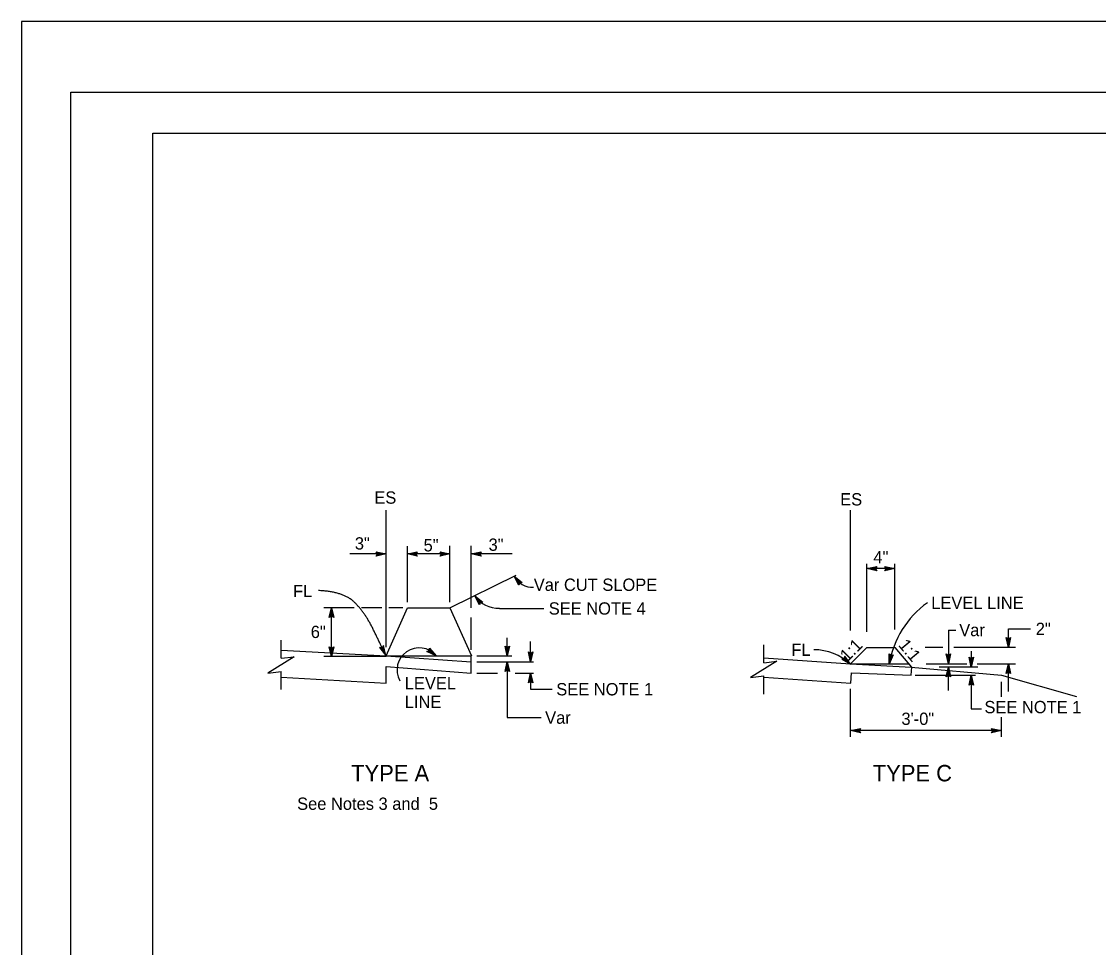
# Model space of a CAD drawing. Extents: x -894 to 866, y -472 to 714.
# Drawn here: x -894 to -238, y 149 to 714 of the extents above; entities that cross this region are included whole.
import ezdxf

# ---------------------------------------------------------------- set-up
doc = ezdxf.new("R2010")
doc.units = 0
for name, color, linetype in [('60 Nongeo Data', 7, 'Continuous'), ('border_PLOTTING-ELEMENTS', 7, 'Continuous'), ('border_rw_22x34_Cut_Lines', 7, 'Continuous'), ('border_SHEET', 7, 'Continuous'), ('rd_HMA-DIKE', 7, 'Continuous'), ('rd_HMA-DIKE-anno', 7, 'Continuous')]:
    doc.layers.add(name, color=color, linetype=linetype)

msp = doc.modelspace()

# ---------------------------------------------------------------- linework, layer by layer
at = {"layer": '60 Nongeo Data'}
for p, q in [((-735.88, 325.39), (-735.88, 336.39)), ((-441.67, 322.63), (-441.67, 333.63)), ((-735.88, 306.39), (-735.88, 317.39)), ((-441.67, 303.63), (-441.67, 314.63))]:
    msp.add_line(p, q, dxfattribs=at)
for points in [[(-735.88, 325.39), (-727.88, 326.39), (-743.88, 316.39), (-735.88, 317.39)], [(-441.67, 322.63), (-433.67, 323.63), (-449.67, 313.63), (-441.67, 314.63)]]:
    msp.add_lwpolyline(points, dxfattribs=at)
at = {"layer": 'border_PLOTTING-ELEMENTS'}
for points in [[(-894.04, -472.44), (865.96, -472.44), (865.96, 713.56), (-894.04, 713.56)], [(-864.04, 670.56), (835.96, 670.56), (835.96, -429.44), (-864.04, -429.44)]]:
    msp.add_lwpolyline(points, close=True, dxfattribs=at)
at = {"layer": 'border_rw_22x34_Cut_Lines'}
msp.add_lwpolyline([(-864.04, 670.56), (835.96, 670.56), (835.96, -429.44), (-864.04, -429.44)], close=True, dxfattribs=at)
at = {"layer": 'border_SHEET'}
for p, q in [((-814.04, 645.56), (810.96, 645.56)), ((-814.04, -404.44), (-814.04, 645.56))]:
    msp.add_line(p, q, dxfattribs=at)
at = {"layer": 'rd_HMA-DIKE'}
for p, q in [((-632.91, 356.19), (-592.53, 376.06)), ((-671.91, 326.89), (-658.91, 356.19)), ((-658.91, 356.19), (-632.91, 356.19)), ((-632.91, 356.19), (-619.9, 326.89)), ((-735.88, 330.44), (-671.87, 326.89)), ((-388.86, 322.03), (-378.86, 332.03)), ((-378.86, 332.03), (-361.55, 332.03)), ((-351.53, 320), (-361.55, 332.03)), ((-671.87, 326.89), (-619.91, 323.28)), ((-671.87, 326.89), (-619.9, 326.89)), ((-619.91, 316.4), (-619.91, 326.89)), ((-441.67, 325.62), (-388.86, 322.03)), ((-388.86, 322.03), (-351.86, 320.03)), ((-388.86, 322.03), (-353.64, 322.03)), ((-671.91, 320.3), (-619.91, 316.4)), ((-671.91, 310.29), (-671.91, 320.3)), ((-388.6, 310.24), (-388.16, 316.61)), ((-388.16, 316.61), (-351.86, 315.03)), ((-351.86, 320.03), (-296.78, 315.13)), ((-351.86, 315.03), (-351.53, 320)), ((-296.78, 315.13), (-251.15, 302.19)), ((-735.88, 313.85), (-671.91, 310.29)), ((-441.67, 313.85), (-388.6, 310.24))]:
    msp.add_line(p, q, dxfattribs=at)
at = {"layer": 'rd_HMA-DIKE-anno'}
for p, q in [((-671.91, 332.25), (-671.91, 415.72)), ((-388.73, 342.27), (-388.73, 415.72)), ((-632.91, 359.58), (-632.91, 393.94)), ((-619.91, 356.21), (-619.91, 393.94)), ((-671.91, 389), (-693.94, 389)), ((-677.11, 389), (-677.91, 390.35)), ((-677.91, 390.35), (-677.91, 390.35)), ((-677.91, 390.35), (-671.91, 389)), ((-671.91, 389), (-677.91, 387.67)), ((-677.91, 387.67), (-677.11, 389)), ((-677.91, 387.67), (-677.91, 387.67)), ((-677.69, 389.99), (-673.29, 389.01)), ((-673.3, 389), (-677.67, 388.03)), ((-674.67, 389.01), (-677.49, 388.38)), ((-677.46, 389.63), (-674.67, 389.01)), ((-677.28, 389.28), (-676.05, 389.01)), ((-676.05, 389.01), (-677.26, 388.74)), ((-671.91, 389), (-671.91, 389)), ((-658.91, 359.58), (-658.91, 393.7)), ((-658.91, 389), (-652.91, 390.34)), ((-632.91, 389), (-658.91, 389)), ((-652.91, 387.67), (-658.91, 389)), ((-658.91, 389), (-658.91, 389)), ((-653.12, 388.02), (-657.53, 389)), ((-657.52, 389.01), (-653.14, 389.98)), ((-656.14, 389), (-653.32, 389.63)), ((-653.36, 388.38), (-656.14, 389)), ((-654.76, 389), (-653.55, 389.27)), ((-653.53, 388.73), (-654.76, 389)), ((-652.91, 390.34), (-653.71, 389)), ((-653.71, 389), (-652.91, 387.67)), ((-652.91, 390.33), (-652.91, 390.33)), ((-652.91, 387.67), (-652.91, 387.67)), ((-638.11, 389), (-638.91, 390.35)), ((-638.91, 390.35), (-638.91, 390.35)), ((-638.91, 390.35), (-632.91, 389)), ((-632.91, 389), (-638.91, 387.67)), ((-638.91, 387.67), (-638.11, 389)), ((-638.91, 387.67), (-638.91, 387.67)), ((-638.69, 389.99), (-634.29, 389.01)), ((-634.3, 389), (-638.67, 388.03)), ((-635.67, 389.01), (-638.49, 388.38)), ((-638.46, 389.63), (-635.67, 389.01)), ((-638.28, 389.28), (-637.05, 389.01)), ((-637.05, 389.01), (-638.26, 388.74)), ((-632.91, 389), (-632.91, 389)), ((-619.91, 389), (-613.91, 390.34)), ((-595.07, 389), (-619.91, 389)), ((-613.91, 387.67), (-619.91, 389)), ((-619.91, 389), (-619.91, 389)), ((-614.12, 388.02), (-618.53, 389)), ((-618.52, 389.01), (-614.14, 389.98)), ((-617.14, 389), (-614.32, 389.63)), ((-614.36, 388.38), (-617.14, 389)), ((-615.76, 389), (-614.55, 389.27)), ((-614.53, 388.73), (-615.76, 389)), ((-613.91, 390.34), (-614.71, 389)), ((-614.71, 389), (-613.91, 387.67)), ((-613.91, 390.33), (-613.91, 390.33)), ((-613.91, 387.67), (-613.91, 387.67)), ((-378.81, 341.57), (-378.81, 383.01)), ((-378.81, 380.06), (-372.81, 381.39)), ((-377.42, 380.06), (-373.05, 381.03)), ((-372.81, 381.39), (-373.61, 380.06)), ((-372.81, 381.39), (-372.81, 381.39)), ((-367.06, 380.06), (-367.86, 381.4)), ((-367.86, 381.4), (-367.86, 381.4)), ((-367.86, 381.4), (-361.86, 380.06)), ((-367.64, 381.04), (-363.24, 380.06)), ((-361.86, 342.92), (-361.86, 383.01)), ((-590.99, 369.97), (-593.79, 375.44)), ((-593.79, 375.44), (-593.79, 375.44)), ((-593.79, 375.44), (-588.93, 371.67)), ((-590.85, 370.36), (-592.91, 374.38)), ((-592.9, 374.37), (-589.36, 371.63)), ((-361.86, 380.06), (-378.81, 380.06)), ((-372.81, 378.72), (-378.81, 380.06)), ((-378.81, 380.06), (-378.81, 380.06)), ((-373.03, 379.07), (-377.43, 380.06)), ((-376.05, 380.05), (-373.22, 380.68)), ((-373.26, 379.43), (-376.05, 380.05)), ((-374.67, 380.05), (-373.46, 380.32)), ((-373.44, 379.78), (-374.67, 380.05)), ((-373.61, 380.06), (-372.81, 378.72)), ((-372.81, 378.72), (-372.81, 378.72)), ((-361.86, 380.06), (-367.86, 378.73)), ((-367.86, 378.73), (-367.06, 380.06)), ((-367.86, 378.73), (-367.86, 378.73)), ((-363.25, 380.05), (-367.63, 379.09)), ((-364.62, 380.06), (-367.45, 379.43)), ((-367.41, 380.68), (-364.62, 380.06)), ((-367.23, 380.33), (-366.01, 380.06)), ((-366.01, 380.06), (-367.21, 379.79)), ((-361.86, 380.06), (-361.86, 380.06)), ((-590.72, 370.77), (-592.02, 373.31)), ((-592.02, 373.31), (-589.74, 371.54)), ((-590.57, 371.13), (-591.14, 372.25)), ((-591.14, 372.25), (-590.16, 371.49)), ((-590.47, 371.44), (-590.99, 369.97)), ((-590.99, 369.97), (-590.99, 369.97)), ((-588.93, 371.67), (-590.47, 371.44)), ((-588.93, 371.67), (-588.93, 371.67)), ((-615.01, 357.93), (-617.83, 363.39)), ((-617.83, 363.39), (-617.83, 363.39)), ((-617.83, 363.39), (-612.96, 359.64)), ((-614.88, 358.32), (-616.94, 362.33)), ((-616.93, 362.32), (-613.39, 359.59)), ((-614.75, 358.73), (-616.06, 361.27)), ((-616.06, 361.27), (-613.77, 359.5)), ((-691.23, 356.19), (-709.87, 356.19)), ((-706.47, 350.19), (-705.13, 356.19)), ((-706.11, 350.4), (-705.13, 354.81)), ((-705.13, 356.19), (-705.13, 356.19)), ((-705.13, 356.19), (-703.8, 350.19)), ((-705.13, 326.4), (-705.13, 356.19)), ((-705.12, 354.79), (-704.16, 350.42)), ((-674.43, 356.19), (-686.75, 356.19)), ((-661.69, 356.19), (-670.18, 356.19)), ((-614.6, 359.09), (-615.17, 360.21)), ((-615.17, 360.21), (-614.19, 359.45)), ((-614.5, 359.4), (-615.01, 357.93)), ((-615.01, 357.93), (-615.01, 357.93)), ((-612.96, 359.64), (-614.5, 359.4)), ((-612.96, 359.64), (-612.96, 359.64)), ((-602.76, 355.77), (-575.72, 355.77)), ((-705.13, 350.99), (-706.47, 350.19)), ((-706.47, 350.19), (-706.47, 350.19)), ((-705.75, 350.64), (-705.13, 353.42)), ((-705.4, 350.81), (-705.13, 352.04)), ((-705.13, 353.42), (-704.5, 350.6)), ((-705.13, 352.04), (-704.86, 350.83)), ((-703.8, 350.19), (-705.13, 350.99)), ((-703.8, 350.19), (-703.8, 350.19)), ((-619.91, 330.53), (-619.91, 350.21)), ((-329.18, 342.63), (-329.18, 322.03)), ((-329.18, 342.63), (-324.63, 342.63)), ((-292.59, 332.03), (-292.59, 343.34)), ((-292.59, 343.34), (-279.12, 343.34)), ((-598.03, 326.89), (-598.03, 337.9)), ((-583.88, 326.89), (-583.88, 335.66)), ((-292.59, 332.03), (-293.92, 338.03)), ((-293.92, 338.03), (-293.92, 338.03)), ((-293.92, 338.03), (-292.59, 337.23)), ((-292.59, 333.42), (-293.56, 337.8)), ((-292.58, 334.79), (-293.21, 337.62)), ((-292.58, 336.18), (-292.85, 337.38)), ((-292.59, 337.23), (-291.25, 338.03)), ((-291.25, 338.03), (-292.59, 332.03)), ((-291.6, 337.82), (-292.59, 333.41)), ((-291.96, 337.58), (-292.58, 334.79)), ((-292.31, 337.41), (-292.58, 336.18)), ((-291.25, 338.03), (-291.25, 338.03)), ((-705.13, 326.4), (-706.46, 332.4)), ((-706.46, 332.4), (-706.46, 332.4)), ((-706.46, 332.4), (-705.13, 331.6)), ((-705.13, 327.79), (-706.1, 332.16)), ((-705.12, 329.16), (-705.75, 331.99)), ((-705.12, 330.54), (-705.39, 331.75)), ((-705.13, 331.6), (-703.79, 332.4)), ((-703.79, 332.4), (-705.13, 326.4)), ((-704.14, 332.18), (-705.13, 327.78)), ((-704.5, 331.95), (-705.12, 329.16)), ((-704.85, 331.77), (-705.12, 330.54)), ((-703.79, 332.4), (-703.79, 332.4)), ((-674.32, 331.8), (-675.88, 331.91)), ((-675.88, 331.91), (-675.88, 331.91)), ((-675.88, 331.91), (-672, 327.14)), ((-675.46, 331.88), (-672.62, 328.38)), ((-675.04, 331.83), (-673.23, 329.61)), ((-674.65, 331.83), (-673.85, 330.85)), ((-673.49, 333.1), (-674.32, 331.8)), ((-673.85, 330.85), (-674.15, 332.05)), ((-673.23, 329.61), (-673.93, 332.42)), ((-672.62, 328.39), (-673.7, 332.73)), ((-672, 327.14), (-673.49, 333.1)), ((-673.49, 333.1), (-673.49, 333.1)), ((-646.95, 329.49), (-645.51, 330.06)), ((-641.37, 326.92), (-646.95, 329.49)), ((-646.95, 329.49), (-646.95, 329.49)), ((-642.48, 327.76), (-646.55, 329.63)), ((-643.57, 328.59), (-646.2, 329.8)), ((-644.67, 329.43), (-645.79, 329.95)), ((-645.51, 330.06), (-645.34, 331.61)), ((-645.48, 330.39), (-644.67, 329.43)), ((-645.41, 330.77), (-643.57, 328.59)), ((-645.38, 331.2), (-642.47, 327.75)), ((-645.34, 331.61), (-645.34, 331.61)), ((-645.34, 331.61), (-641.37, 326.92)), ((-598.03, 326.89), (-599.36, 332.89)), ((-599.36, 332.89), (-599.36, 332.89)), ((-599.36, 332.89), (-598.03, 332.09)), ((-598.03, 328.28), (-599, 332.65)), ((-598.03, 329.65), (-598.65, 332.47)), ((-598.03, 331.03), (-598.29, 332.24)), ((-598.03, 332.09), (-596.69, 332.89)), ((-596.69, 332.89), (-598.03, 326.89)), ((-597.05, 332.67), (-598.03, 328.27)), ((-597.4, 332.44), (-598.03, 329.65)), ((-597.75, 332.26), (-598.03, 331.03)), ((-596.69, 332.89), (-596.69, 332.89)), ((-583.81, 323.28), (-585.14, 329.28)), ((-585.14, 329.28), (-585.14, 329.28)), ((-585.14, 329.28), (-583.81, 328.48)), ((-583.81, 324.67), (-584.78, 329.05)), ((-583.8, 326.04), (-584.43, 328.87)), ((-583.8, 327.43), (-584.07, 328.63)), ((-583.81, 328.48), (-582.47, 329.28)), ((-582.47, 329.28), (-583.81, 323.28)), ((-582.82, 329.07), (-583.8, 324.66)), ((-583.18, 328.83), (-583.8, 326.04)), ((-583.53, 328.66), (-583.8, 327.43)), ((-582.47, 329.28), (-582.47, 329.28)), ((-332.44, 332.03), (-343.3, 332.03)), ((-288.35, 332.03), (-325.91, 332.03)), ((-315.37, 329.75), (-315.37, 322.03)), ((-292.59, 332.03), (-292.59, 332.03)), ((-671.87, 326.4), (-709.87, 326.4)), ((-705.13, 326.4), (-705.13, 326.4)), ((-672, 327.14), (-672, 327.14)), ((-641.37, 326.92), (-641.37, 326.92)), ((-616.48, 326.89), (-595.17, 326.89)), ((-616.48, 323.28), (-581.96, 323.28)), ((-599.37, 317.28), (-598.03, 323.28)), ((-599.01, 317.5), (-598.03, 321.9)), ((-598.03, 326.89), (-598.03, 326.89)), ((-598.03, 323.28), (-598.03, 289.24)), ((-598.03, 323.28), (-598.03, 323.28)), ((-598.03, 323.28), (-596.7, 317.28)), ((-598.03, 321.89), (-597.06, 317.52)), ((-583.81, 323.28), (-583.81, 323.28)), ((-392.62, 325.26), (-394.1, 324.79)), ((-394.1, 324.79), (-394.1, 324.79)), ((-394.1, 324.79), (-388.72, 321.81)), ((-393.71, 324.91), (-389.75, 322.73)), ((-393.29, 325.02), (-390.79, 323.64)), ((-392.93, 325.17), (-391.83, 324.56)), ((-392.33, 326.79), (-392.62, 325.26)), ((-391.83, 324.56), (-392.55, 325.56)), ((-390.79, 323.64), (-392.49, 325.98)), ((-389.76, 322.74), (-392.4, 326.36)), ((-388.72, 321.81), (-392.33, 326.79)), ((-392.33, 326.79), (-392.33, 326.79)), ((-388.72, 321.81), (-388.72, 321.81)), ((-365.15, 321.88), (-365.33, 328.03)), ((-365.33, 328.03), (-365.33, 328.03)), ((-365.33, 328.03), (-364.17, 326.99)), ((-362.71, 327.52), (-365.15, 321.88)), ((-365.15, 321.88), (-365.15, 321.88)), ((-364.89, 323.25), (-365.02, 327.73)), ((-363.1, 327.38), (-364.89, 323.24)), ((-364.63, 324.6), (-364.71, 327.49)), ((-363.49, 327.22), (-364.63, 324.6)), ((-364.37, 325.95), (-364.4, 327.19)), ((-363.87, 327.11), (-364.37, 325.95)), ((-364.17, 326.99), (-362.71, 327.52)), ((-362.71, 327.52), (-362.71, 327.52)), ((-342.6, 322.03), (-317.98, 322.03)), ((-329.18, 322.03), (-330.51, 328.03)), ((-330.51, 328.03), (-330.51, 328.03)), ((-330.51, 328.03), (-329.18, 327.23)), ((-329.18, 323.42), (-330.15, 327.8)), ((-329.17, 324.79), (-329.8, 327.62)), ((-329.17, 326.18), (-329.44, 327.38)), ((-329.18, 327.23), (-327.84, 328.03)), ((-327.84, 328.03), (-329.18, 322.03)), ((-328.19, 327.82), (-329.18, 323.41)), ((-329.18, 322.03), (-329.18, 322.03)), ((-328.55, 327.58), (-329.17, 324.79)), ((-328.9, 327.41), (-329.17, 326.18)), ((-327.84, 328.03), (-327.84, 328.03)), ((-315.22, 320.03), (-316.55, 326.03)), ((-316.55, 326.03), (-316.55, 326.03)), ((-316.55, 326.03), (-315.22, 325.23)), ((-315.22, 321.42), (-316.19, 325.8)), ((-315.22, 322.79), (-315.84, 325.62)), ((-315.22, 324.18), (-315.48, 325.38)), ((-315.22, 325.23), (-313.88, 326.03)), ((-313.88, 326.03), (-315.22, 320.03)), ((-314.24, 325.82), (-315.22, 321.41)), ((-314.6, 325.58), (-315.22, 322.79)), ((-314.94, 325.41), (-315.22, 324.18)), ((-313.88, 326.03), (-313.88, 326.03)), ((-311.65, 322.03), (-288.35, 322.03)), ((-293.93, 316.03), (-292.59, 322.03)), ((-292.59, 305.17), (-292.59, 322.03)), ((-292.59, 322.03), (-292.59, 322.03)), ((-292.59, 322.03), (-291.26, 316.03)), ((-616.48, 316.4), (-603.99, 316.4)), ((-598.03, 318.08), (-599.37, 317.28)), ((-599.37, 317.28), (-599.37, 317.28)), ((-598.65, 317.73), (-598.03, 320.52)), ((-598.31, 317.91), (-598.03, 319.14)), ((-598.03, 320.52), (-597.41, 317.69)), ((-598.03, 319.14), (-597.76, 317.93)), ((-596.7, 317.28), (-598.03, 318.08)), ((-596.7, 317.28), (-596.7, 317.28)), ((-593.29, 316.4), (-581.96, 316.4)), ((-585.15, 310.4), (-583.81, 316.4)), ((-583.81, 316.4), (-583.81, 306.54)), ((-583.81, 316.4), (-583.81, 316.4)), ((-583.81, 316.4), (-582.48, 310.4)), ((-311.15, 320.03), (-334.82, 320.03)), ((-330.52, 314.03), (-329.18, 320.03)), ((-330.16, 314.25), (-329.18, 318.65)), ((-329.8, 314.48), (-329.18, 317.27)), ((-329.45, 314.66), (-329.18, 315.89)), ((-329.22, 315.17), (-329.22, 305.67)), ((-329.18, 320.03), (-329.18, 320.03)), ((-329.18, 320.03), (-327.85, 314.03)), ((-329.18, 317.27), (-328.55, 314.44)), ((-329.18, 315.89), (-328.91, 314.68)), ((-329.17, 318.64), (-328.21, 314.27)), ((-315.22, 320.03), (-315.22, 320.03)), ((-292.59, 316.83), (-293.93, 316.03)), ((-293.93, 316.03), (-293.93, 316.03)), ((-293.57, 316.25), (-292.59, 320.65)), ((-293.21, 316.48), (-292.59, 319.27)), ((-292.86, 316.66), (-292.59, 317.89)), ((-292.59, 313.28), (-292.59, 320.01)), ((-292.59, 319.27), (-291.96, 316.44)), ((-292.59, 317.89), (-292.32, 316.68)), ((-291.26, 316.03), (-292.59, 316.83)), ((-292.58, 320.64), (-291.62, 316.27)), ((-291.26, 316.03), (-291.26, 316.03)), ((-583.81, 311.2), (-585.15, 310.4)), ((-585.15, 310.4), (-585.15, 310.4)), ((-584.79, 310.62), (-583.81, 315.02)), ((-584.43, 310.85), (-583.81, 313.64)), ((-584.08, 311.03), (-583.81, 312.26)), ((-583.81, 313.64), (-583.18, 310.81)), ((-583.81, 312.26), (-583.54, 311.05)), ((-582.48, 310.4), (-583.81, 311.2)), ((-583.8, 315.01), (-582.83, 310.64)), ((-582.48, 310.4), (-582.48, 310.4)), ((-349.37, 315.03), (-312.55, 315.03)), ((-329.18, 314.83), (-330.52, 314.03)), ((-330.52, 314.03), (-330.52, 314.03)), ((-327.85, 314.03), (-329.18, 314.83)), ((-327.85, 314.03), (-327.85, 314.03)), ((-316.56, 309.03), (-315.22, 315.03)), ((-315.22, 309.83), (-316.56, 309.03)), ((-316.56, 309.03), (-316.56, 309.03)), ((-316.2, 309.25), (-315.22, 313.65)), ((-315.84, 309.48), (-315.22, 312.27)), ((-315.5, 309.66), (-315.22, 310.89)), ((-315.22, 315.03), (-315.22, 294.59)), ((-315.22, 315.03), (-315.22, 315.03)), ((-315.22, 315.03), (-313.89, 309.03)), ((-315.22, 313.64), (-314.25, 309.27)), ((-315.22, 312.27), (-314.6, 309.44)), ((-315.22, 310.89), (-314.96, 309.68)), ((-313.89, 309.03), (-315.22, 309.83)), ((-313.89, 309.03), (-313.89, 309.03)), ((-296.78, 301.94), (-296.78, 311.15)), ((-583.81, 306.54), (-570.65, 306.54)), ((-388.73, 302.7), (-388.73, 306.74)), ((-388.73, 277.6), (-388.73, 305.8)), ((-598.03, 289.24), (-577.26, 289.24)), ((-315.22, 294.59), (-308.93, 294.59)), ((-296.78, 277.6), (-296.78, 289.47)), ((-388.73, 281.34), (-382.73, 282.67)), ((-387.34, 281.34), (-382.96, 282.31)), ((-382.73, 282.67), (-383.53, 281.34)), ((-382.73, 282.67), (-382.73, 282.67)), ((-301.98, 281.34), (-302.78, 282.68)), ((-302.78, 282.68), (-302.78, 282.68)), ((-302.78, 282.68), (-296.78, 281.34)), ((-302.56, 282.33), (-298.16, 281.34)), ((-296.78, 281.34), (-388.73, 281.34)), ((-382.73, 280), (-388.73, 281.34)), ((-388.73, 281.34), (-388.73, 281.34)), ((-382.94, 280.36), (-387.35, 281.34)), ((-385.96, 281.34), (-383.14, 281.96)), ((-383.18, 280.72), (-385.96, 281.34)), ((-384.58, 281.34), (-383.37, 281.61)), ((-383.35, 281.06), (-384.58, 281.34)), ((-383.53, 281.34), (-382.73, 280)), ((-382.73, 280), (-382.73, 280)), ((-296.78, 281.34), (-302.78, 280.01)), ((-302.78, 280.01), (-301.98, 281.34)), ((-302.78, 280.01), (-302.78, 280.01)), ((-298.17, 281.34), (-302.54, 280.37)), ((-299.54, 281.34), (-302.37, 280.72)), ((-302.33, 281.97), (-299.54, 281.34)), ((-302.15, 281.62), (-300.92, 281.34)), ((-300.92, 281.34), (-302.13, 281.08)), ((-296.78, 281.34), (-296.78, 281.34))]:
    msp.add_line(p, q, dxfattribs=at)
for centre, radius, start, end in [((-582.46, 381.52), 12.85, 208.22628, 272.23155), ((-603.2, 373.81), 17.96, 215.45078, 271.40064), ((-308.86, 312.82), 57.02, 125.47379, 170.85702), ((-651.74, 318.3), 13.46, 39.77625, 209.22109), ((-411.4, 297.08), 33.56, 47.48772, 89.63549)]:
    msp.add_arc(centre, radius, start, end, dxfattribs=at)
msp.add_open_spline([(-672, 327.14), (-675.91, 335.32), (-684.63, 353.01), (-697.59, 365.97), (-713.08, 366.7)], degree=2, dxfattribs=at)

# ---------------------------------------------------------------- texts
for s, height, p in [('ES', 7.5, (-679.02, 419.64)), ('ES', 7.5, (-395.08, 418.56)), ('3"', 7.5, (-690.89, 391.68)), ('5"', 7.5, (-649, 390.54)), ('3"', 7.5, (-609.4, 390.92)), ('4"', 7.5, (-374.86, 383.36)), ('FL', 7.5, (-728.61, 362.67)), ('Var CUT SLOPE', 7.5, (-581.86, 366.5)), ('LEVEL LINE', 7.5, (-339.59, 355.51)), ('SEE NOTE 4', 7.5, (-572.72, 352.02)), ('6"', 7.5, (-717.78, 337.76)), ('Var', 7.5, (-322.54, 338.88)), ('2"', 7.5, (-275.9, 339.59)), ('FL', 7.5, (-424.83, 326.89)), ('LEVEL', 7.5, (-660.46, 306.52)), ('SEE NOTE 1', 7.5, (-568.13, 302.79)), ('LINE', 7.5, (-660.46, 295.08)), ('SEE NOTE 1', 7.5, (-307.19, 291.92)), ('Var', 7.5, (-574.91, 285.49)), ('3\'-0"', 7.5, (-357.77, 284.78)), ('TYPE A', 10, (-693.16, 250.39)), ('TYPE C', 10, (-375.24, 250.39)), ('See Notes 3 and  5', 7.5, (-726.08, 233.01))]:
    msp.add_text(s, height=height, dxfattribs=at).set_placement(p)
for rotation, p in [(45, (-390.77, 322.91)), (309.80563, (-360.02, 333.27))]:
    msp.add_text('1:1', height=7.5, rotation=rotation, dxfattribs=at).set_placement(p)

doc.saveas('drawing.dxf')
